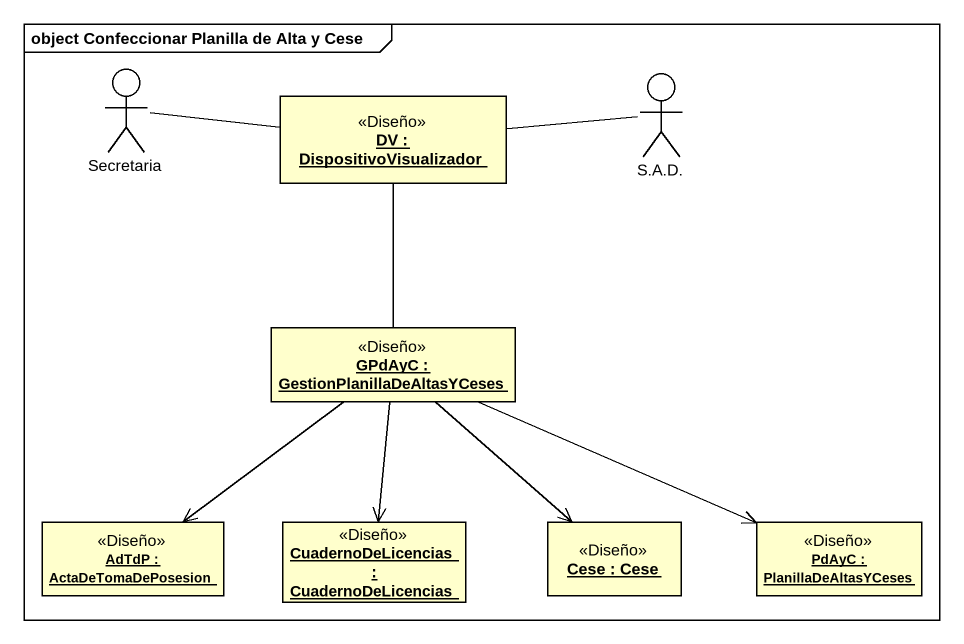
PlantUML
@startuml
mainframe object Confeccionar Planilla de Alta y Cese
allowmixing
hide circle
hide empty members
actor Secretaria
actor "S.A.D." as S_A_D
object "DV : DispositivoVisualizador" as DV <<Diseño>>
object "GPdAyC : GestionPlanillaDeAltasYCeses" as GPdAyC <<Diseño>>
object "AdTdP : ActaDeTomaDePosesion" as AdTdP <<Diseño>>
object "CuadernoDeLicencias : CuadernoDeLicencias" as CuadernoDeLicencias <<Diseño>>
object "Cese : Cese" as Cese <<Diseño>>
object "PdAyC : PlanillaDeAltasYCeses" as PdAyC <<Diseño>>
Secretaria -right- DV
DV -right- S_A_D
GPdAyC -up- DV
AdTdP <-up- GPdAyC
CuadernoDeLicencias <-up- GPdAyC
Cese <-up- GPdAyC
PdAyC <-left- GPdAyC
@enduml
